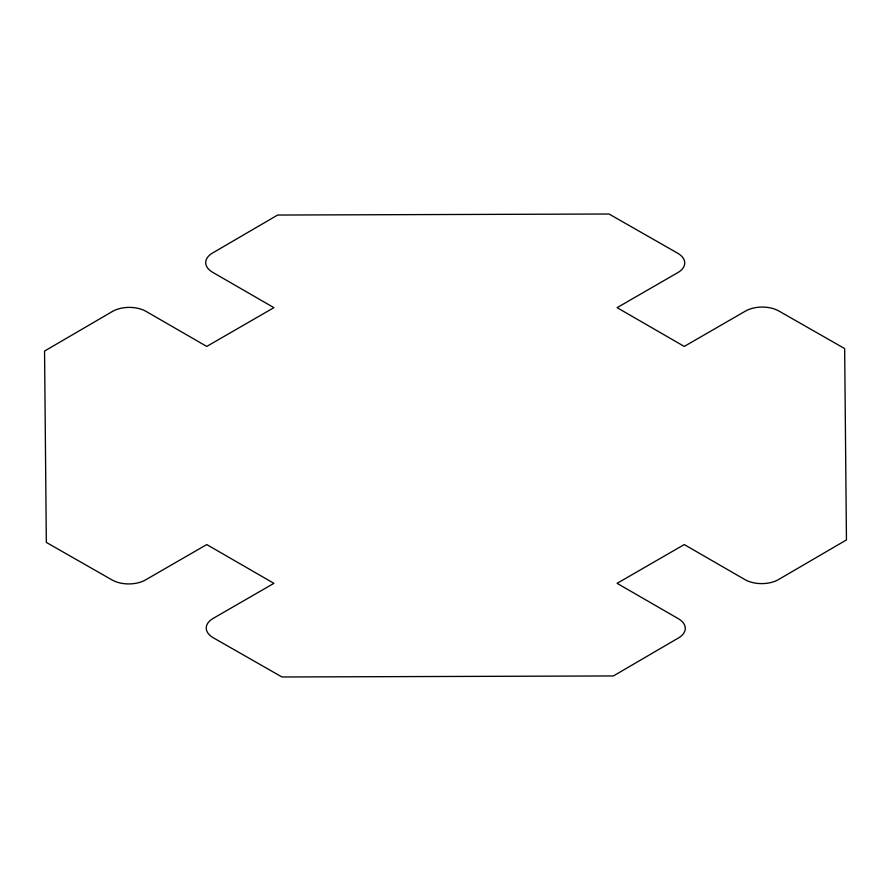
<?xml version="1.0" encoding="UTF-8"?>
<svg xmlns="http://www.w3.org/2000/svg" width="891" height="891" viewBox="0 0 891 891"><rect width="100%" height="100%" fill="white"/><g stroke="black" fill="none" stroke-linecap="round" stroke-linejoin="round"><path stroke-width="1.34" d="M112.478 311.438L44.55 351.076L46.343 542.419L112.121 579.985A23.678 13.666 0 0 0 145.5 579.93L206.745 544.568L273.905 583.338L213.194 618.387A23.678 13.666 0 0 0 213.283 637.767L281.957 676.982L613.376 675.957L678.441 637.978A23.678 13.666 0 0 0 678.352 618.699L617.095 583.338L684.255 544.568L744.954 579.618A23.678 13.666 0 0 0 778.522 579.562L846.45 539.924L844.657 348.581L778.879 311.015A23.678 13.666 0 0 0 745.5 311.07L684.255 346.432L617.095 307.662L677.806 272.613A23.678 13.666 0 0 0 677.717 253.233L609.043 214.018L277.624 215.043L212.559 253.022A23.678 13.666 0 0 0 212.648 272.301L273.905 307.662L206.745 346.432L146.046 311.382A23.678 13.666 0 0 0 112.478 311.438"/></g></svg>
